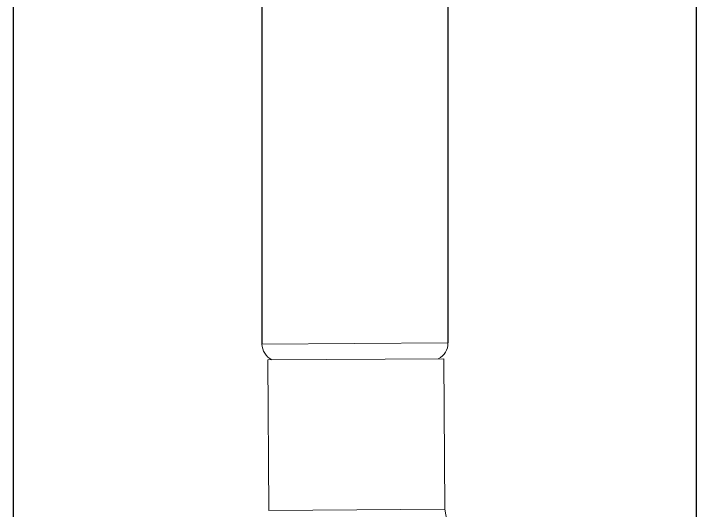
# Model space of a CAD drawing. Header units: millimetres. Extents: x 7368 to 7962, y 1333 to 2173.
# Drawn here: x 7860.28 to 7895.15, y 1504.83 to 1530.21 of the extents above; entities that cross this region are included whole.
import ezdxf

# ---------------------------------------------------------------- set-up
doc = ezdxf.new("R2010")
doc.units = ezdxf.units.MM

msp = doc.modelspace()

# ---------------------------------------------------------------- linework, layer by layer
for p, q in [((7860.278, 1445.891), (7860.278, 1601.843)), ((7872.962, 1601.843), (7872.962, 1513.326)), ((7882.462, 1601.843), (7882.462, 1513.382)), ((7895.146, 1445.891), (7895.146, 1601.843))]:
    msp.add_line(p, q)
at = {"linetype": 'Continuous', "lineweight": 13, "extrusion": (-0.0349, 0.999391, 0)}
msp.add_line((7872.962, 1513.326), (7882.462, 1513.382), dxfattribs=at)
at = {"linetype": 'Continuous', "lineweight": 18, "extrusion": (-0.0349, 0.999391, 0)}
for p, q in [((7873.257, 1512.522), (7882.257, 1512.575)), ((7882.303, 1504.881), (7882.257, 1512.575)), ((7873.257, 1512.522), (7873.303, 1504.828)), ((7877.803, 1504.854), (7873.303, 1504.828)), ((7882.303, 1504.881), (7877.803, 1504.854)), ((7882.781, 1502.114), (7882.303, 1504.881))]:
    msp.add_line(p, q, dxfattribs=at)
at = {"linetype": 'Continuous', "lineweight": 18}
for centre, start, end in [((7873.862, 1513.331), 180.3383, 243.9505), ((7881.562, 1513.379), 296.7261, 0.3383)]:
    msp.add_arc(centre, 0.9, start, end, dxfattribs=at)

doc.saveas('drawing.dxf')
